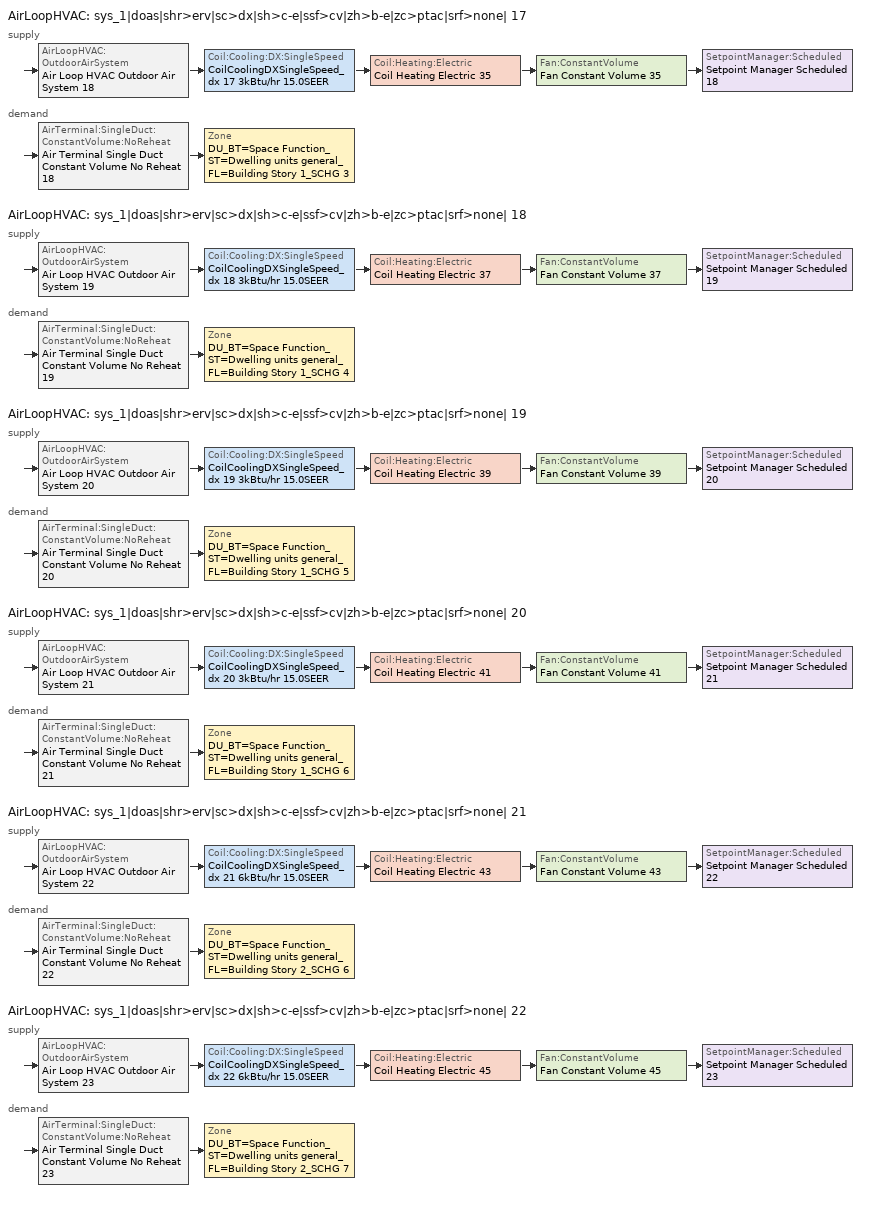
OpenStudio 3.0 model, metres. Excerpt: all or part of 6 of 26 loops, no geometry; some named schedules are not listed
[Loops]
AirLoopHVAC 'sys_1|doas|shr>erv|sc>dx|sh>c-e|ssf>cv|zh>b-e|zc>ptac|srf>none| 17'
 supply: AirLoopHVAC:OutdoorAirSystem 'Air Loop HVAC Outdoor Air System 18' > Coil:Cooling:DX:SingleSpeed 'CoilCoolingDXSingleSpeed_dx 17 3kBtu/hr 15.0SEER' > Coil:Heating:Electric 'Coil Heating Electric 35' > Fan:ConstantVolume 'Fan Constant Volume 35' > SetpointManager:Scheduled 'Setpoint Manager Scheduled 18'
 demand: AirTerminal:SingleDuct:ConstantVolume:NoReheat 'Air Terminal Single Duct Constant Volume No Reheat 18' > Zone 'DU_BT=Space Function_ST=Dwelling units general_FL=Building Story 1_SCHG 3'
AirLoopHVAC 'sys_1|doas|shr>erv|sc>dx|sh>c-e|ssf>cv|zh>b-e|zc>ptac|srf>none| 18'
 supply: AirLoopHVAC:OutdoorAirSystem 'Air Loop HVAC Outdoor Air System 19' > Coil:Cooling:DX:SingleSpeed 'CoilCoolingDXSingleSpeed_dx 18 3kBtu/hr 15.0SEER' > Coil:Heating:Electric 'Coil Heating Electric 37' > Fan:ConstantVolume 'Fan Constant Volume 37' > SetpointManager:Scheduled 'Setpoint Manager Scheduled 19'
 demand: AirTerminal:SingleDuct:ConstantVolume:NoReheat 'Air Terminal Single Duct Constant Volume No Reheat 19' > Zone 'DU_BT=Space Function_ST=Dwelling units general_FL=Building Story 1_SCHG 4'
AirLoopHVAC 'sys_1|doas|shr>erv|sc>dx|sh>c-e|ssf>cv|zh>b-e|zc>ptac|srf>none| 19'
 supply: AirLoopHVAC:OutdoorAirSystem 'Air Loop HVAC Outdoor Air System 20' > Coil:Cooling:DX:SingleSpeed 'CoilCoolingDXSingleSpeed_dx 19 3kBtu/hr 15.0SEER' > Coil:Heating:Electric 'Coil Heating Electric 39' > Fan:ConstantVolume 'Fan Constant Volume 39' > SetpointManager:Scheduled 'Setpoint Manager Scheduled 20'
 demand: AirTerminal:SingleDuct:ConstantVolume:NoReheat 'Air Terminal Single Duct Constant Volume No Reheat 20' > Zone 'DU_BT=Space Function_ST=Dwelling units general_FL=Building Story 1_SCHG 5'
AirLoopHVAC 'sys_1|doas|shr>erv|sc>dx|sh>c-e|ssf>cv|zh>b-e|zc>ptac|srf>none| 20'
 supply: AirLoopHVAC:OutdoorAirSystem 'Air Loop HVAC Outdoor Air System 21' > Coil:Cooling:DX:SingleSpeed 'CoilCoolingDXSingleSpeed_dx 20 3kBtu/hr 15.0SEER' > Coil:Heating:Electric 'Coil Heating Electric 41' > Fan:ConstantVolume 'Fan Constant Volume 41' > SetpointManager:Scheduled 'Setpoint Manager Scheduled 21'
 demand: AirTerminal:SingleDuct:ConstantVolume:NoReheat 'Air Terminal Single Duct Constant Volume No Reheat 21' > Zone 'DU_BT=Space Function_ST=Dwelling units general_FL=Building Story 1_SCHG 6'
AirLoopHVAC 'sys_1|doas|shr>erv|sc>dx|sh>c-e|ssf>cv|zh>b-e|zc>ptac|srf>none| 21'
 supply: AirLoopHVAC:OutdoorAirSystem 'Air Loop HVAC Outdoor Air System 22' > Coil:Cooling:DX:SingleSpeed 'CoilCoolingDXSingleSpeed_dx 21 6kBtu/hr 15.0SEER' > Coil:Heating:Electric 'Coil Heating Electric 43' > Fan:ConstantVolume 'Fan Constant Volume 43' > SetpointManager:Scheduled 'Setpoint Manager Scheduled 22'
 demand: AirTerminal:SingleDuct:ConstantVolume:NoReheat 'Air Terminal Single Duct Constant Volume No Reheat 22' > Zone 'DU_BT=Space Function_ST=Dwelling units general_FL=Building Story 2_SCHG 6'
AirLoopHVAC 'sys_1|doas|shr>erv|sc>dx|sh>c-e|ssf>cv|zh>b-e|zc>ptac|srf>none| 22'
 supply: AirLoopHVAC:OutdoorAirSystem 'Air Loop HVAC Outdoor Air System 23' > Coil:Cooling:DX:SingleSpeed 'CoilCoolingDXSingleSpeed_dx 22 6kBtu/hr 15.0SEER' > Coil:Heating:Electric 'Coil Heating Electric 45' > Fan:ConstantVolume 'Fan Constant Volume 45' > SetpointManager:Scheduled 'Setpoint Manager Scheduled 23'
 demand: AirTerminal:SingleDuct:ConstantVolume:NoReheat 'Air Terminal Single Duct Constant Volume No Reheat 23' > Zone 'DU_BT=Space Function_ST=Dwelling units general_FL=Building Story 2_SCHG 7'
[Sizing:Zone] Zone Cooling Design Supply Air Temperature Input Method=SupplyAirTemperature; Zone Cooling Design Supply Air Temperature {C}=13; Zone Cooling Design Supply Air Temperature Difference {deltaC}=11.11; Zone Heating Design Supply Air Temperature Input Method=SupplyAirTemperature; Zone Heating Design Supply Air Temperature {C}=43; Zone Heating Design Supply Air Temperature Difference {deltaC}=11.11; Zone Cooling Design Supply Air Humidity Ratio {kg-H2O/kg-air}=0.0085; Zone Heating Design Supply Air Humidity Ratio {kg-H2O/kg-air}=0.008; Zone Heating Sizing Factor=1.3; Zone Cooling Sizing Factor=1.1; Cooling Design Air Flow Method=DesignDay; Heating Design Air Flow Method=DesignDay; Account for Dedicated Outdoor Air System=No; Dedicated Outdoor Air System Control Strategy=NeutralSupplyAir; Dedicated Outdoor Air Low Setpoint Temperature for Design {C}=autosize; Dedicated Outdoor Air High Setpoint Temperature for Design {C}=autosize
DU_BT=Space Function_ST=Dwelling units general_FL=Building Story 1_SCHG 3; DU_BT=Space Function_ST=Dwelling units general_FL=Building Story 1_SCHG 4; DU_BT=Space Function_ST=Dwelling units general_FL=Building Story 1_SCHG 5; DU_BT=Space Function_ST=Dwelling units general_FL=Building Story 1_SCHG 6; DU_BT=Space Function_ST=Dwelling units general_FL=Building Story 2_SCHG 6; DU_BT=Space Function_ST=Dwelling units general_FL=Building Story 2_SCHG 7
[Zone equipment]
DU_BT=Space Function_ST=Dwelling units general_FL=Building Story 1_SCHG 3: DU_BT=Space Function_ST=Dwelling units general_FL=Building Story 1_SCHG 3 PTAC, Zone HVAC Baseboard Convective Electric 18, Air Terminal Single Duct Constant Volume No Reheat 18
DU_BT=Space Function_ST=Dwelling units general_FL=Building Story 1_SCHG 4: DU_BT=Space Function_ST=Dwelling units general_FL=Building Story 1_SCHG 4 PTAC, Zone HVAC Baseboard Convective Electric 19, Air Terminal Single Duct Constant Volume No Reheat 19
DU_BT=Space Function_ST=Dwelling units general_FL=Building Story 1_SCHG 5: DU_BT=Space Function_ST=Dwelling units general_FL=Building Story 1_SCHG 5 PTAC, Zone HVAC Baseboard Convective Electric 20, Air Terminal Single Duct Constant Volume No Reheat 20
DU_BT=Space Function_ST=Dwelling units general_FL=Building Story 1_SCHG 6: DU_BT=Space Function_ST=Dwelling units general_FL=Building Story 1_SCHG 6 PTAC, Zone HVAC Baseboard Convective Electric 21, Air Terminal Single Duct Constant Volume No Reheat 21
DU_BT=Space Function_ST=Dwelling units general_FL=Building Story 2_SCHG 6: DU_BT=Space Function_ST=Dwelling units general_FL=Building Story 2_SCHG 6 PTAC, Zone HVAC Baseboard Convective Electric 22, Air Terminal Single Duct Constant Volume No Reheat 22
DU_BT=Space Function_ST=Dwelling units general_FL=Building Story 2_SCHG 7: DU_BT=Space Function_ST=Dwelling units general_FL=Building Story 2_SCHG 7 PTAC, Zone HVAC Baseboard Convective Electric 23, Air Terminal Single Duct Constant Volume No Reheat 23
[AirLoopHVAC] Design Supply Air Flow Rate {m3/s}=AutoSize
Name | Availability Schedule
sys_1|doas|shr>erv|sc>dx|sh>c-e|ssf>cv|zh>b-e|zc>ptac|srf>none| 17 | sys_1|doas|shr>none|sc>dx|sh>c-e|ssf>cv|zh>b-e|zc>ptac|srf>none| 17 Occ Sch
sys_1|doas|shr>erv|sc>dx|sh>c-e|ssf>cv|zh>b-e|zc>ptac|srf>none| 18 | sys_1|doas|shr>none|sc>dx|sh>c-e|ssf>cv|zh>b-e|zc>ptac|srf>none| 18 Occ Sch
sys_1|doas|shr>erv|sc>dx|sh>c-e|ssf>cv|zh>b-e|zc>ptac|srf>none| 19 | sys_1|doas|shr>none|sc>dx|sh>c-e|ssf>cv|zh>b-e|zc>ptac|srf>none| 19 Occ Sch
sys_1|doas|shr>erv|sc>dx|sh>c-e|ssf>cv|zh>b-e|zc>ptac|srf>none| 20 | sys_1|doas|shr>none|sc>dx|sh>c-e|ssf>cv|zh>b-e|zc>ptac|srf>none| 20 Occ Sch
sys_1|doas|shr>erv|sc>dx|sh>c-e|ssf>cv|zh>b-e|zc>ptac|srf>none| 21 | sys_1|doas|shr>none|sc>dx|sh>c-e|ssf>cv|zh>b-e|zc>ptac|srf>none| 21 Occ Sch
sys_1|doas|shr>erv|sc>dx|sh>c-e|ssf>cv|zh>b-e|zc>ptac|srf>none| 22 | sys_1|doas|shr>none|sc>dx|sh>c-e|ssf>cv|zh>b-e|zc>ptac|srf>none| 22 Occ Sch
[Sizing:System] Type of Load to Size On=VentilationRequirement; Design Outdoor Air Flow Rate {m3/s}=Autosize; Central Heating Maximum System Air Flow Ratio=1; Preheat Design Temperature {C}=7; Preheat Design Humidity Ratio {kg-H2O/kg-Air}=0.008; Precool Design Temperature {C}=13; Precool Design Humidity Ratio {kg-H2O/kg-Air}=0.008; Central Cooling Design Supply Air Temperature {C}=13; Central Heating Design Supply Air Temperature {C}=43; Sizing Option=NonCoincident; 100% Outdoor Air in Cooling=Yes; 100% Outdoor Air in Heating=Yes; Central Cooling Design Supply Air Humidity Ratio {kg-H2O/kg-Air}=0.0085; Central Heating Design Supply Air Humidity Ratio {kg-H2O/kg-Air}=0.008; Cooling Design Air Flow Method=DesignDay; Cooling Design Air Flow Rate {m3/s}=0; Heating Design Air Flow Method=DesignDay; Heating Design Air Flow Rate {m3/s}=0; System Outdoor Air Method=ZoneSum; Zone Maximum Outdoor Air Fraction=1; Cooling Supply Air Flow Rate Per Floor Area {m3/s-m2}=0.00996765; Cooling Fraction of Autosized Cooling Supply Air Flow Rate=1; Cooling Supply Air Flow Rate Per Unit Cooling Capacity {m3/s-W}=3.94755e-05; Heating Supply Air Flow Rate Per Floor Area {m3/s-m2}=0.00996765; Heating Fraction of Autosized Heating Supply Air Flow Rate=1; Heating Fraction of Autosized Cooling Supply Air Flow Rate=1; Heating Supply Air Flow Rate Per Unit Heating Capacity {m3/s-W}=3.15882e-05; Cooling Design Capacity Method=CoolingDesignCapacity; Cooling Design Capacity {W}=autosize; Cooling Design Capacity Per Floor Area {W/m2}=234.7; Fraction of Autosized Cooling Design Capacity=1; Heating Design Capacity Method=HeatingDesignCapacity; Heating Design Capacity {W}=autosize; Heating Design Capacity Per Floor Area {W/m2}=157; Fraction of Autosized Heating Design Capacity=1; Central Cooling Capacity Control Method=OnOff
sys_1|doas|shr>erv|sc>dx|sh>c-e|ssf>cv|zh>b-e|zc>ptac|srf>none| 17; sys_1|doas|shr>erv|sc>dx|sh>c-e|ssf>cv|zh>b-e|zc>ptac|srf>none| 18; sys_1|doas|shr>erv|sc>dx|sh>c-e|ssf>cv|zh>b-e|zc>ptac|srf>none| 19; sys_1|doas|shr>erv|sc>dx|sh>c-e|ssf>cv|zh>b-e|zc>ptac|srf>none| 20; sys_1|doas|shr>erv|sc>dx|sh>c-e|ssf>cv|zh>b-e|zc>ptac|srf>none| 21; sys_1|doas|shr>erv|sc>dx|sh>c-e|ssf>cv|zh>b-e|zc>ptac|srf>none| 22
[Fan:ConstantVolume] Availability Schedule=Always On Discrete; Fan Total Efficiency=0.39975; Pressure Rise {Pa}=640; Maximum Flow Rate {m3/s}=AutoSize; Motor Efficiency=0.615
Fan Constant Volume 35; Fan Constant Volume 36; Fan Constant Volume 37; Fan Constant Volume 38; Fan Constant Volume 39; Fan Constant Volume 40; Fan Constant Volume 41; Fan Constant Volume 42; Fan Constant Volume 43; Fan Constant Volume 44; Fan Constant Volume 45; Fan Constant Volume 46
[Coil:Heating:Electric]
Name | Availability Schedule
Coil Heating Electric 35; Coil Heating Electric 37; Coil Heating Electric 39; Coil Heating Electric 41; Coil Heating Electric 43; Coil Heating Electric 45 | Always On Discrete
Coil Heating Electric 36; Coil Heating Electric 38; Coil Heating Electric 40; Coil Heating Electric 42; Coil Heating Electric 44; Coil Heating Electric 46 | ON_OFF_ALWAYS_OFF
[Coil:Cooling:DX:SingleSpeed] Availability Schedule=Always On Discrete; Rated Total Cooling Capacity {W}=autosize; Rated Sensible Heat Ratio=autosize; Rated Air Flow Rate {m3/s}=autosize; Rated Evaporator Fan Power Per Volume Flow Rate {W/(m3/s)}=773.3; Total Cooling Capacity Function of Temperature Curve=DXCOOL-NECB2011-REF-CAPFT; Total Cooling Capacity Function of Flow Fraction Curve=DXCOOL-NECB2011-REF-CAPFFLOW; Energy Input Ratio Function of Temperature Curve=DXCOOL-NECB2011-REF-COOLEIRFT; Energy Input Ratio Function of Flow Fraction Curve=DXCOOL-NECB2011-REF-COOLEIRFFLOW; Part Load Fraction Correlation Curve=DXCOOL-NECB2011-REF-COOLPLFFPLR; Minimum Outdoor Dry-Bulb Temperature for Compressor Operation {C}=-25; Condenser Type=AirCooled; Evaporative Condenser Effectiveness=0; Evaporative Condenser Air Flow Rate {m3/s}=Autosize; Evaporative Condenser Pump Rated Power Consumption {W}=Autosize; Crankcase Heater Capacity {W}=0; Maximum Outdoor Dry-Bulb Temperature for Crankcase Heater Operation {C}=0; Basin Heater Capacity {W/K}=0; Basin Heater Setpoint Temperature {C}=10
Name | Rated COP {W/W}
CoilCoolingDXSingleSpeed_dx 17 3kBtu/hr 15.0SEER; CoilCoolingDXSingleSpeed_dx 18 3kBtu/hr 15.0SEER; CoilCoolingDXSingleSpeed_dx 19 3kBtu/hr 15.0SEER; CoilCoolingDXSingleSpeed_dx 20 3kBtu/hr 15.0SEER; CoilCoolingDXSingleSpeed_dx 21 6kBtu/hr 15.0SEER; CoilCoolingDXSingleSpeed_dx 22 6kBtu/hr 15.0SEER | 4.31058
Coil Cooling DX Single Speed 18 13kBtu/hr 10.1EER | 3.49068
Coil Cooling DX Single Speed 19 15kBtu/hr 9.6EER | 3.33449
Coil Cooling DX Single Speed 20 7kBtu/hr 11.9EER; Coil Cooling DX Single Speed 21 6kBtu/hr 11.9EER | 4.09849
Coil Cooling DX Single Speed 22 13kBtu/hr 10.2EER | 3.5483
Coil Cooling DX Single Speed 23 15kBtu/hr 9.5EER | 3.2994
[Controller:OutdoorAir] Minimum Outdoor Air Flow Rate {m3/s}=autosize; Maximum Outdoor Air Flow Rate {m3/s}=Autosize; Economizer Control Type=NoEconomizer; Economizer Control Action Type=ModulateFlow; Economizer Maximum Limit Dry-Bulb Temperature {C}=28; Economizer Maximum Limit Enthalpy {J/kg}=64000; Economizer Minimum Limit Dry-Bulb Temperature {C}=-100; Lockout Type=NoLockout; Minimum Limit Type=FixedMinimum; High Humidity Control=No; Heat Recovery Bypass Control Type=BypassWhenWithinEconomizerLimits
Name | Minimum Outdoor Air Schedule | Controller Mechanical Ventilation
Controller Outdoor Air 18 | sys_1|doas|shr>none|sc>dx|sh>c-e|ssf>cv|zh>b-e|zc>ptac|srf>none| 17 Occ Sch | Controller Mechanical Ventilation 18
Controller Outdoor Air 19 | sys_1|doas|shr>none|sc>dx|sh>c-e|ssf>cv|zh>b-e|zc>ptac|srf>none| 18 Occ Sch | Controller Mechanical Ventilation 19
Controller Outdoor Air 20 | sys_1|doas|shr>none|sc>dx|sh>c-e|ssf>cv|zh>b-e|zc>ptac|srf>none| 19 Occ Sch | Controller Mechanical Ventilation 20
Controller Outdoor Air 21 | sys_1|doas|shr>none|sc>dx|sh>c-e|ssf>cv|zh>b-e|zc>ptac|srf>none| 20 Occ Sch | Controller Mechanical Ventilation 21
Controller Outdoor Air 22 | sys_1|doas|shr>none|sc>dx|sh>c-e|ssf>cv|zh>b-e|zc>ptac|srf>none| 21 Occ Sch | Controller Mechanical Ventilation 22
Controller Outdoor Air 23 | sys_1|doas|shr>none|sc>dx|sh>c-e|ssf>cv|zh>b-e|zc>ptac|srf>none| 22 Occ Sch | Controller Mechanical Ventilation 23
[Controller:MechanicalVentilation] Availability Schedule=Always On Discrete; System Outdoor Air Method=ZoneSum
Controller Mechanical Ventilation 18; Controller Mechanical Ventilation 19; Controller Mechanical Ventilation 20; Controller Mechanical Ventilation 21; Controller Mechanical Ventilation 22; Controller Mechanical Ventilation 23
[AirLoopHVAC:OutdoorAirSystem]
Name | Controller
Air Loop HVAC Outdoor Air System 18 | Controller Outdoor Air 18
Air Loop HVAC Outdoor Air System 19 | Controller Outdoor Air 19
Air Loop HVAC Outdoor Air System 20 | Controller Outdoor Air 20
Air Loop HVAC Outdoor Air System 21 | Controller Outdoor Air 21
Air Loop HVAC Outdoor Air System 22 | Controller Outdoor Air 22
Air Loop HVAC Outdoor Air System 23 | Controller Outdoor Air 23
[SetpointManager:Scheduled] Control Variable=Temperature
Name | Schedule
Setpoint Manager Scheduled 18 | Makeup-Air Unit Supply Air Temp 17
Setpoint Manager Scheduled 19 | Makeup-Air Unit Supply Air Temp 18
Setpoint Manager Scheduled 20 | Makeup-Air Unit Supply Air Temp 19
Setpoint Manager Scheduled 21 | Makeup-Air Unit Supply Air Temp 20
Setpoint Manager Scheduled 22 | Makeup-Air Unit Supply Air Temp 21
Setpoint Manager Scheduled 23 | Makeup-Air Unit Supply Air Temp 22
[ZoneHVAC:PackagedTerminalAirConditioner] Availability Schedule=Always On Discrete; Supply Air Flow Rate During Cooling Operation {m3/s}=Autosize; Supply Air Flow Rate During Heating Operation {m3/s}=Autosize; Supply Air Flow Rate When No Cooling or Heating is Needed {m3/s}=Autosize; Outdoor Air Flow Rate During Cooling Operation {m3/s}=1e-05; Outdoor Air Flow Rate During Heating Operation {m3/s}=1e-05; Outdoor Air Flow Rate When No Cooling or Heating is Needed {m3/s}=1e-05; Fan Placement=DrawThrough
Name | Supply Air Fan | Heating Coil | Cooling Coil
DU_BT=Space Function_ST=Dwelling units general_FL=Building Story 1_SCHG 3 PTAC | Fan Constant Volume 36 | Coil Heating Electric 36 | Coil Cooling DX Single Speed 18 13kBtu/hr 10.1EER
DU_BT=Space Function_ST=Dwelling units general_FL=Building Story 1_SCHG 4 PTAC | Fan Constant Volume 38 | Coil Heating Electric 38 | Coil Cooling DX Single Speed 19 15kBtu/hr 9.6EER
DU_BT=Space Function_ST=Dwelling units general_FL=Building Story 1_SCHG 5 PTAC | Fan Constant Volume 40 | Coil Heating Electric 40 | Coil Cooling DX Single Speed 20 7kBtu/hr 11.9EER
DU_BT=Space Function_ST=Dwelling units general_FL=Building Story 1_SCHG 6 PTAC | Fan Constant Volume 42 | Coil Heating Electric 42 | Coil Cooling DX Single Speed 21 6kBtu/hr 11.9EER
DU_BT=Space Function_ST=Dwelling units general_FL=Building Story 2_SCHG 6 PTAC | Fan Constant Volume 44 | Coil Heating Electric 44 | Coil Cooling DX Single Speed 22 13kBtu/hr 10.2EER
DU_BT=Space Function_ST=Dwelling units general_FL=Building Story 2_SCHG 7 PTAC | Fan Constant Volume 46 | Coil Heating Electric 46 | Coil Cooling DX Single Speed 23 15kBtu/hr 9.5EER
[ZoneHVAC:Baseboard:Convective:Electric] Availability Schedule=Always On Discrete; Nominal Capacity {W}=autosize; Efficiency=1
Zone HVAC Baseboard Convective Electric 18; Zone HVAC Baseboard Convective Electric 19; Zone HVAC Baseboard Convective Electric 20; Zone HVAC Baseboard Convective Electric 21; Zone HVAC Baseboard Convective Electric 22; Zone HVAC Baseboard Convective Electric 23
[AirTerminal:SingleDuct:ConstantVolume:NoReheat] Availability Schedule=Always On Discrete; Maximum Air Flow Rate {m3/s}=AutoSize
Air Terminal Single Duct Constant Volume No Reheat 18; Air Terminal Single Duct Constant Volume No Reheat 19; Air Terminal Single Duct Constant Volume No Reheat 20; Air Terminal Single Duct Constant Volume No Reheat 21; Air Terminal Single Duct Constant Volume No Reheat 22; Air Terminal Single Duct Constant Volume No Reheat 23
[Schedule:Ruleset]
Name | Default Day Schedule | Summer Design Day Schedule | Winter Design Day Schedule
ON_OFF_ALWAYS_OFF | Schedule Day 3
Makeup-Air Unit Supply Air Temp 17 | Makeup Air Unit Supply Air Temp Default 17
Makeup-Air Unit Supply Air Temp 18 | Makeup Air Unit Supply Air Temp Default 18
Makeup-Air Unit Supply Air Temp 19 | Makeup Air Unit Supply Air Temp Default 19
Makeup-Air Unit Supply Air Temp 20 | Makeup Air Unit Supply Air Temp Default 20
Makeup-Air Unit Supply Air Temp 21 | Makeup Air Unit Supply Air Temp Default 21
Makeup-Air Unit Supply Air Temp 22 | Makeup Air Unit Supply Air Temp Default 22
sys_1|doas|shr>none|sc>dx|sh>c-e|ssf>cv|zh>b-e|zc>ptac|srf>none| 17 Occ Sch | sys_1|doas|shr>none|sc>dx|sh>c-e|ssf>cv|zh>b-e|zc>ptac|srf>none| 17 Occ Sch Default | sys_1|doas|shr>none|sc>dx|sh>c-e|ssf>cv|zh>b-e|zc>ptac|srf>none| 17 Occ Sch Summer Design Day | sys_1|doas|shr>none|sc>dx|sh>c-e|ssf>cv|zh>b-e|zc>ptac|srf>none| 17 Occ Sch Winter Design Day
sys_1|doas|shr>none|sc>dx|sh>c-e|ssf>cv|zh>b-e|zc>ptac|srf>none| 18 Occ Sch | sys_1|doas|shr>none|sc>dx|sh>c-e|ssf>cv|zh>b-e|zc>ptac|srf>none| 18 Occ Sch Default | sys_1|doas|shr>none|sc>dx|sh>c-e|ssf>cv|zh>b-e|zc>ptac|srf>none| 18 Occ Sch Summer Design Day | sys_1|doas|shr>none|sc>dx|sh>c-e|ssf>cv|zh>b-e|zc>ptac|srf>none| 18 Occ Sch Winter Design Day
sys_1|doas|shr>none|sc>dx|sh>c-e|ssf>cv|zh>b-e|zc>ptac|srf>none| 19 Occ Sch | sys_1|doas|shr>none|sc>dx|sh>c-e|ssf>cv|zh>b-e|zc>ptac|srf>none| 19 Occ Sch Default | sys_1|doas|shr>none|sc>dx|sh>c-e|ssf>cv|zh>b-e|zc>ptac|srf>none| 19 Occ Sch Summer Design Day | sys_1|doas|shr>none|sc>dx|sh>c-e|ssf>cv|zh>b-e|zc>ptac|srf>none| 19 Occ Sch Winter Design Day
sys_1|doas|shr>none|sc>dx|sh>c-e|ssf>cv|zh>b-e|zc>ptac|srf>none| 20 Occ Sch | sys_1|doas|shr>none|sc>dx|sh>c-e|ssf>cv|zh>b-e|zc>ptac|srf>none| 20 Occ Sch Default | sys_1|doas|shr>none|sc>dx|sh>c-e|ssf>cv|zh>b-e|zc>ptac|srf>none| 20 Occ Sch Summer Design Day | sys_1|doas|shr>none|sc>dx|sh>c-e|ssf>cv|zh>b-e|zc>ptac|srf>none| 20 Occ Sch Winter Design Day
sys_1|doas|shr>none|sc>dx|sh>c-e|ssf>cv|zh>b-e|zc>ptac|srf>none| 21 Occ Sch | sys_1|doas|shr>none|sc>dx|sh>c-e|ssf>cv|zh>b-e|zc>ptac|srf>none| 21 Occ Sch Default | sys_1|doas|shr>none|sc>dx|sh>c-e|ssf>cv|zh>b-e|zc>ptac|srf>none| 21 Occ Sch Summer Design Day | sys_1|doas|shr>none|sc>dx|sh>c-e|ssf>cv|zh>b-e|zc>ptac|srf>none| 21 Occ Sch Winter Design Day
sys_1|doas|shr>none|sc>dx|sh>c-e|ssf>cv|zh>b-e|zc>ptac|srf>none| 22 Occ Sch | sys_1|doas|shr>none|sc>dx|sh>c-e|ssf>cv|zh>b-e|zc>ptac|srf>none| 22 Occ Sch Default | sys_1|doas|shr>none|sc>dx|sh>c-e|ssf>cv|zh>b-e|zc>ptac|srf>none| 22 Occ Sch Summer Design Day | sys_1|doas|shr>none|sc>dx|sh>c-e|ssf>cv|zh>b-e|zc>ptac|srf>none| 22 Occ Sch Winter Design Day
[Schedule:Day]
sys_1|doas|shr>none|sc>dx|sh>c-e|ssf>cv|zh>b-e|zc>ptac|srf>none| 17 Occ Sch Default: 24, 0, 1
[Schedule:Constant]
Always On Discrete: Value=1
[Curve:Biquadratic] Minimum Value of x=13; Maximum Value of x=24; Minimum Value of y=24; Maximum Value of y=46
Name | Coefficient1 Constant | Coefficient2 x | Coefficient3 x**2 | Coefficient4 y | Coefficient5 y**2 | Coefficient6 x*y
DXCOOL-NECB2011-REF-CAPFT | 0.867905 | 0.0142459 | 0.00055436 | -0.0075575 | 3.3e-05 | -0.0001918
DXCOOL-NECB2011-REF-COOLEIRFT | 0.114171 | 0.0281822 | -0.0004199 | 0.0214108 | 0.000161028 | -0.000679104
[Curve:Quadratic] Minimum Value of x=0.5; Maximum Value of x=1.5
Name | Coefficient1 Constant | Coefficient2 x | Coefficient3 x**2
DXCOOL-NECB2011-REF-CAPFFLOW | 0.8 | 0.2 | 0
DXCOOL-NECB2011-REF-COOLEIRFFLOW | 1.1552 | -0.1808 | 0.0256
[Curve:Cubic]
DXCOOL-NECB2011-REF-COOLPLFFPLR: Coefficient1 Constant=0.0277; Coefficient2 x=4.9151; Coefficient3 x**2=-8.184; Coefficient4 x**3=4.2702; Minimum Value of x=0.7; Maximum Value of x=1
